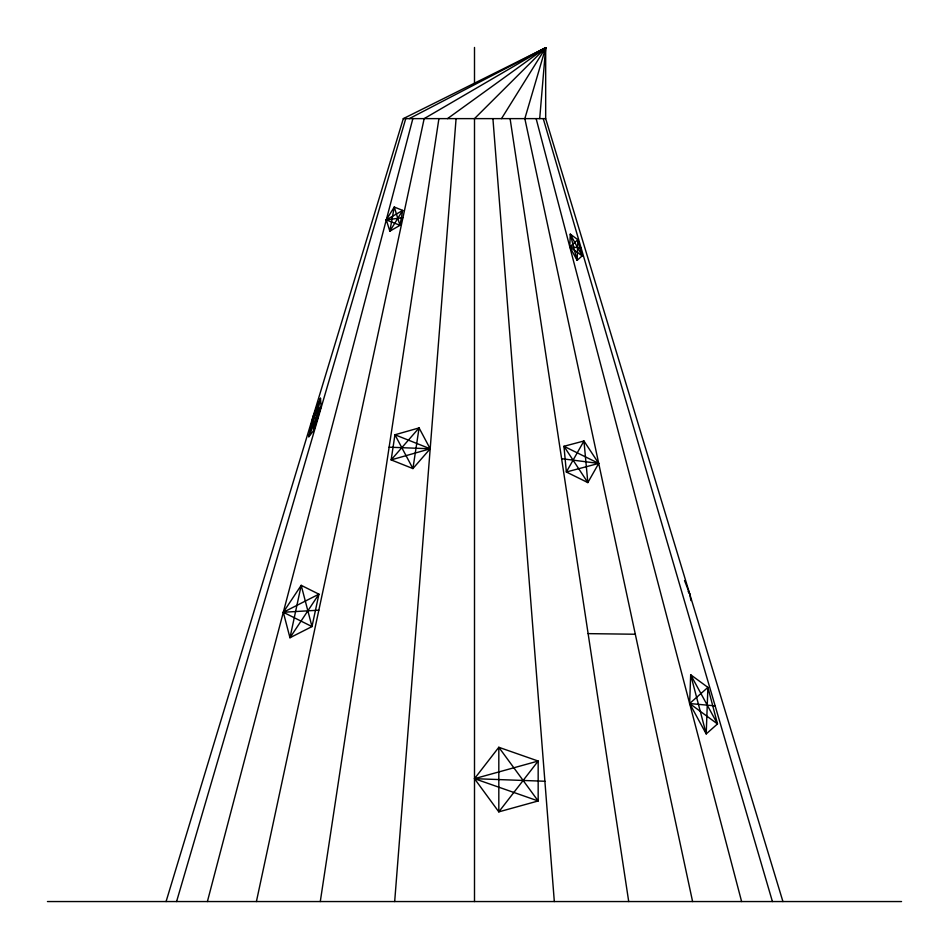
<?xml version="1.0" encoding="UTF-8"?>
<svg xmlns="http://www.w3.org/2000/svg" width="949" height="949" viewBox="0 0 949 949"><rect width="100%" height="100%" fill="white"/><g stroke="black" fill="none" stroke-linecap="round" stroke-linejoin="round"><path stroke-width="1.42" d="M569.791 246.87L570.266 234.13L577.894 239.717L582.14 255.91L577.134 260.334L569.791 246.87L577.894 239.717L577.134 260.334L570.266 234.13L582.14 255.91L569.791 246.87L581.096 247.914M689.638 703.529L690.682 674.763L707.907 687.384L717.503 723.945L706.21 733.921L689.638 703.529L707.907 687.384L706.21 733.921L690.682 674.763L717.503 723.945L689.638 703.529L715.143 705.89M394.677 901.55L456.078 118.625M539.696 118.625L545.675 47.711L403.325 118.625L166.075 901.55M320.288 901.55L438.913 118.625M312.921 416.979L308.828 436.742L313.882 430.253L321.094 406.469L320.489 398.272L312.921 416.979L313.882 430.253L320.489 398.272L308.828 436.742L321.094 406.469L312.921 416.979L317.974 418.509M256.408 901.55L424.167 118.625L545.675 47.711L545.675 118.625L782.925 901.55M207.392 901.55L412.862 118.625M176.585 901.55L405.745 118.625M409.304 118.625L545.675 47.711L524.833 118.625L692.592 901.55M598.712 463.42L587.834 482.59L566.351 471.997L563.955 446.291L583.955 440.988L598.712 463.42L566.351 471.997L583.955 440.988L587.834 482.59L563.955 446.291L598.712 463.42L561.618 458.687M386.29 219.871L394.25 207.036L402.72 210.417L399.992 225.328L389.837 231.176L386.29 219.871L402.72 210.417L389.837 231.176L394.25 207.036L399.992 225.328L386.29 219.871L402.945 217.665M501.499 118.625L545.675 47.711L447.501 118.625M283.312 612.271L301.201 585.343L318.923 594.181L311.984 626.577L289.967 637.752L283.312 612.271L318.923 594.181L289.967 637.752L301.201 585.343L311.984 626.577L283.312 612.271L318.84 610.183M474.5 778.678L498.818 747.29L538.166 761.051L538.166 800.968L498.818 811.858L474.5 778.678L538.166 761.051L498.818 811.858L498.818 747.29L538.166 800.968L474.5 778.678L544.892 781.252M430.182 448.794L412.922 468.569L391.142 459.897L394.95 434.772L419.078 427.916L430.182 448.794L391.142 459.897L419.078 427.916L412.922 468.569L394.95 434.772L430.182 448.794L389.126 447.181M545.675 47.711L474.5 118.625L474.5 901.55M403.325 118.625L545.675 118.625M47.45 901.55L901.55 901.55M588.119 633.635L635.308 634.24M688.132 591.452L689.638 593.706L690.955 600.598M684.526 580.563L689.638 593.706M543.255 118.625L772.415 901.55M536.138 118.625L741.608 901.55M510.088 118.625L628.712 901.55M492.922 118.625L554.323 901.55M474.5 47.45L474.5 83.168"/></g></svg>
